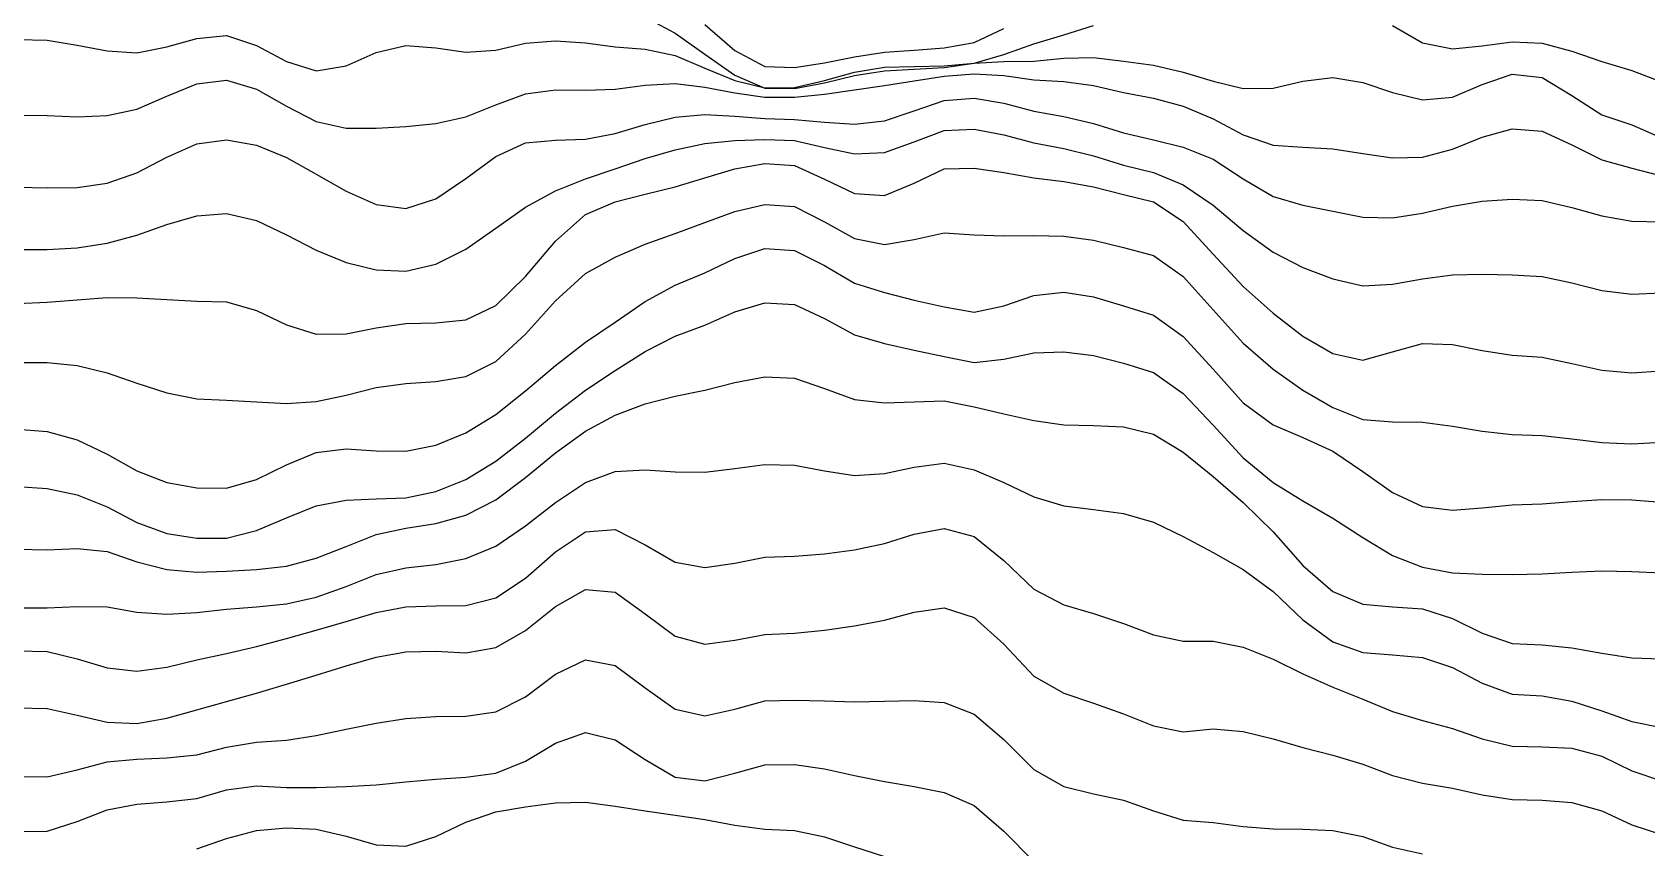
# Model space of a CAD drawing. Header units: metres. Extents: x 0 to 1200, y 54 to 769.
# Drawn here: x 600 to 816.7, y 351.3 to 460.8 of the extents above; entities that cross this region are included whole.
import ezdxf

# ---------------------------------------------------------------- set-up
doc = ezdxf.new("R2010")
doc.units = ezdxf.units.M

msp = doc.modelspace()

# ---------------------------------------------------------------- linework, layer by layer
for p, q in [((682.27325, 462.82535), (686.2866, 460.6418)), ((690.3, 461.8023), (694.31335, 458.33612)), ((738.4604, 460.4364), (742.47375, 461.7096)), ((782.6074, 461.66525), (786.6208, 459.3777)), ((597.99255, 459.79974), (602.0059, 459.71375)), ((602.0059, 459.71375), (606.0193, 459.04712)), ((618.0594, 458.81592), (622.07275, 459.93814)), ((622.07275, 459.93814), (626.0861, 460.33032)), ((626.0861, 460.33032), (630.0995, 459.0126)), ((666.2198, 459.30972), (670.23315, 459.64175)), ((670.23315, 459.64175), (674.2465, 459.35388)), ((686.2866, 460.6418), (690.3, 457.82892)), ((726.4203, 459.40942), (730.43365, 461.295)), ((734.447, 459.2088), (738.4604, 460.4364)), ((794.6475, 458.93997), (798.6609, 459.48682)), ((798.6609, 459.48682), (802.67426, 459.30005)), ((606.0193, 459.04712), (610.03265, 458.26636)), ((610.03265, 458.26636), (614.046, 458.0161)), ((614.046, 458.0161), (618.0594, 458.81592)), ((630.0995, 459.0126), (634.11285, 456.8413)), ((642.1396, 456.28964), (646.15295, 458.06732)), ((646.15295, 458.06732), (650.1663, 458.99176)), ((650.1663, 458.99176), (654.1797, 458.66977)), ((654.1797, 458.66977), (658.19305, 458.09006)), ((658.19305, 458.09006), (662.2064, 458.39282)), ((662.2064, 458.39282), (666.2198, 459.30972)), ((674.2465, 459.35388), (678.2599, 458.83115)), ((678.2599, 458.83115), (682.27325, 458.515)), ((682.27325, 458.515), (686.2866, 457.64642)), ((686.2866, 457.64642), (690.3, 455.9701)), ((690.3, 457.82892), (694.31335, 454.99966)), ((694.31335, 458.33612), (698.3267, 456.18112)), ((706.35345, 456.66666), (710.3668, 457.4746)), ((710.3668, 457.4746), (714.3802, 458.09134)), ((714.3802, 458.09134), (718.39355, 458.388)), ((718.39355, 458.388), (722.4069, 458.7002)), ((722.4069, 458.7002), (726.4203, 459.40942)), ((726.4203, 456.63824), (730.43365, 457.8087)), ((730.43365, 457.8087), (734.447, 459.2088)), ((734.447, 456.91318), (738.4604, 457.3131)), ((738.4604, 457.3131), (742.47375, 457.3825)), ((742.47375, 457.3825), (746.4871, 456.9119)), ((786.6208, 459.3777), (790.63416, 458.5511)), ((790.63416, 458.5511), (794.6475, 458.93997)), ((802.67426, 459.30005), (806.6876, 458.24075)), ((806.6876, 458.24075), (810.701, 456.8669)), ((634.11285, 456.8413), (638.1262, 455.5888)), ((638.1262, 455.5888), (642.1396, 456.28964)), ((690.3, 455.9701), (694.31335, 454.30392)), ((698.3267, 456.18112), (702.3401, 456.04916)), ((702.3401, 456.04916), (706.35345, 456.66666)), ((706.35345, 454.3159), (710.3668, 455.43948)), ((710.3668, 455.43948), (714.3802, 456.0714)), ((710.3668, 454.9596), (714.3802, 455.59097)), ((714.3802, 456.0714), (718.39355, 456.18683)), ((714.3802, 455.59097), (718.39355, 455.81793)), ((718.39355, 456.18683), (722.4069, 456.25717)), ((718.39355, 455.81793), (722.4069, 456.04074)), ((722.4069, 456.25717), (726.4203, 456.6484)), ((722.4069, 456.04074), (726.4203, 456.63824)), ((722.4069, 454.87247), (726.4203, 455.2179)), ((726.4203, 456.6484), (730.43365, 456.84015)), ((726.4203, 455.2179), (730.43365, 454.9671)), ((730.43365, 456.84015), (734.447, 456.91318)), ((746.4871, 456.9119), (750.5005, 456.34363)), ((750.5005, 456.34363), (754.51385, 455.40652)), ((754.51385, 455.40652), (758.5272, 454.22235)), ((794.6475, 453.78326), (798.6609, 455.1748)), ((798.6609, 455.1748), (802.67426, 454.71487)), ((810.701, 456.8669), (814.71436, 455.65463)), ((814.71436, 455.65463), (818.7277, 454.12283)), ((618.0594, 452.20288), (622.07275, 453.85983)), ((622.07275, 453.85983), (626.0861, 454.3611)), ((626.0861, 454.3611), (630.0995, 453.14264)), ((630.0995, 453.14264), (634.11285, 450.86478)), ((666.2198, 452.5188), (670.23315, 453.0275)), ((670.23315, 453.0275), (674.2465, 453.01334)), ((674.2465, 453.01334), (678.2599, 453.12036)), ((678.2599, 453.12036), (682.27325, 453.67456)), ((682.27325, 453.67456), (686.2866, 453.90915)), ((686.2866, 453.90915), (690.3, 453.4098)), ((690.3, 453.4098), (694.31335, 452.62604)), ((694.31335, 454.99966), (698.3267, 453.2804)), ((694.31335, 454.30392), (698.3267, 453.30884)), ((698.3267, 453.30884), (702.3401, 453.37134)), ((698.3267, 453.2804), (702.3401, 453.22803)), ((702.3401, 453.37134), (706.35345, 454.3159)), ((702.3401, 453.22803), (706.35345, 454.00006)), ((706.35345, 454.00006), (710.3668, 454.9596)), ((706.35345, 452.4833), (710.3668, 453.05545)), ((710.3668, 453.05545), (714.3802, 453.62482)), ((714.3802, 453.62482), (718.39355, 454.25555)), ((718.39355, 454.25555), (722.4069, 454.87247)), ((730.43365, 454.9671), (734.447, 454.4038)), ((734.447, 454.4038), (738.4604, 454.15753)), ((738.4604, 454.15753), (742.47375, 453.6206)), ((742.47375, 453.6206), (746.4871, 452.6985)), ((758.5272, 454.22235), (762.5406, 453.22748)), ((762.5406, 453.22748), (766.55396, 453.27612)), ((766.55396, 453.27612), (770.5673, 454.19058)), ((770.5673, 454.19058), (774.5807, 454.68927)), ((774.5807, 454.68927), (778.59406, 454.03986)), ((778.59406, 454.03986), (782.6074, 452.68637)), ((790.63416, 452.0625), (794.6475, 453.78326)), ((802.67426, 454.71487), (806.6876, 452.28345)), ((614.046, 450.46298), (618.0594, 452.20288)), ((634.11285, 450.86478), (638.1262, 448.80573)), ((658.19305, 449.44125), (662.2064, 451.02936)), ((662.2064, 451.02936), (666.2198, 452.5188)), ((694.31335, 452.62604), (698.3267, 452.0722)), ((698.3267, 452.0722), (702.3401, 452.07794)), ((702.3401, 452.07794), (706.35345, 452.4833)), ((718.39355, 450.22906), (722.4069, 451.61313)), ((722.4069, 451.61313), (726.4203, 451.93298)), ((726.4203, 451.93298), (730.43365, 451.2752)), ((730.43365, 451.2752), (734.447, 450.19858)), ((746.4871, 452.6985), (750.5005, 451.9485)), ((750.5005, 451.9485), (754.51385, 450.85165)), ((754.51385, 450.85165), (758.5272, 449.15897)), ((782.6074, 452.68637), (786.6208, 451.71948)), ((786.6208, 451.71948), (790.63416, 452.0625)), ((806.6876, 452.28345), (810.701, 449.6973)), ((597.99255, 449.65854), (602.0059, 449.58377)), ((602.0059, 449.58377), (606.0193, 449.4317)), ((606.0193, 449.4317), (610.03265, 449.58447)), ((610.03265, 449.58447), (614.046, 450.46298)), ((638.1262, 448.80573), (642.1396, 447.88043)), ((654.1797, 448.53378), (658.19305, 449.44125)), ((682.27325, 448.39224), (686.2866, 449.38794)), ((686.2866, 449.38794), (690.3, 449.7158)), ((690.3, 449.7158), (694.31335, 449.49557)), ((694.31335, 449.49557), (698.3267, 449.20026)), ((698.3267, 449.20026), (702.3401, 449.0827)), ((702.3401, 449.0827), (706.35345, 448.70264)), ((706.35345, 448.70264), (710.3668, 448.45767)), ((710.3668, 448.45767), (714.3802, 448.8985)), ((714.3802, 448.8985), (718.39355, 450.22906)), ((734.447, 450.19858), (738.4604, 449.48767)), ((738.4604, 449.48767), (742.47375, 448.5238)), ((758.5272, 449.15897), (762.5406, 447.02646)), ((810.701, 449.6973), (814.71436, 448.3276)), ((642.1396, 447.88043), (646.15295, 447.91357)), ((646.15295, 447.91357), (650.1663, 448.13998)), ((650.1663, 448.13998), (654.1797, 448.53378)), ((674.2465, 446.43527), (678.2599, 447.18686)), ((678.2599, 447.18686), (682.27325, 448.39224)), ((718.39355, 446.06372), (722.4069, 447.60352)), ((722.4069, 447.60352), (726.4203, 447.76672)), ((726.4203, 447.76672), (730.43365, 447.02335)), ((730.43365, 447.02335), (734.447, 445.94452)), ((742.47375, 448.5238), (746.4871, 447.26355)), ((746.4871, 447.26355), (750.5005, 446.3525)), ((762.5406, 447.02646), (766.55396, 445.63367)), ((790.63416, 445.06787), (794.6475, 446.70084)), ((794.6475, 446.70084), (798.6609, 447.82358)), ((798.6609, 447.82358), (802.67426, 447.48636)), ((802.67426, 447.48636), (806.6876, 445.6619)), ((814.71436, 448.3276), (818.7277, 446.60455)), ((618.0594, 444.00342), (622.07275, 445.80087)), ((622.07275, 445.80087), (626.0861, 446.33163)), ((626.0861, 446.33163), (630.0995, 445.63162)), ((630.0995, 445.63162), (634.11285, 443.97385)), ((662.2064, 444.1098), (666.2198, 445.9469)), ((666.2198, 445.9469), (670.23315, 446.31088)), ((670.23315, 446.31088), (674.2465, 446.43527)), ((682.27325, 443.81363), (686.2866, 445.01257)), ((686.2866, 445.01257), (690.3, 445.8459)), ((690.3, 445.8459), (694.31335, 446.26364)), ((694.31335, 446.26364), (698.3267, 446.39978)), ((698.3267, 446.39978), (702.3401, 446.2317)), ((702.3401, 446.2317), (706.35345, 445.31363)), ((706.35345, 445.31363), (710.3668, 444.4501)), ((710.3668, 444.4501), (714.3802, 444.62277)), ((714.3802, 444.62277), (718.39355, 446.06372)), ((734.447, 445.94452), (738.4604, 445.17252)), ((738.4604, 445.17252), (742.47375, 444.18057)), ((750.5005, 446.3525), (754.51385, 445.35825)), ((754.51385, 445.35825), (758.5272, 443.74435)), ((766.55396, 445.63367), (770.5673, 445.345)), ((770.5673, 445.345), (774.5807, 445.13336)), ((774.5807, 445.13336), (778.59406, 444.48596)), ((778.59406, 444.48596), (782.6074, 443.91885)), ((786.6208, 444.02618), (790.63416, 445.06787)), ((806.6876, 445.6619), (810.701, 443.65356)), ((614.046, 441.90213), (618.0594, 444.00342)), ((634.11285, 443.97385), (638.1262, 441.7423)), ((658.19305, 441.12766), (662.2064, 444.1098)), ((674.2465, 441.11325), (678.2599, 442.43326)), ((678.2599, 442.43326), (682.27325, 443.81363)), ((690.3, 441.2432), (694.31335, 442.43152)), ((694.31335, 442.43152), (698.3267, 443.15466)), ((698.3267, 443.15466), (702.3401, 442.88324)), ((702.3401, 442.88324), (706.35345, 441.0461)), ((718.39355, 440.53638), (722.4069, 442.44565)), ((722.4069, 442.44565), (726.4203, 442.5363)), ((726.4203, 442.5363), (730.43365, 441.94263)), ((742.47375, 444.18057), (746.4871, 442.9163)), ((746.4871, 442.9163), (750.5005, 441.9334)), ((758.5272, 443.74435), (762.5406, 441.07724)), ((782.6074, 443.91885), (786.6208, 444.02618)), ((810.701, 443.65356), (814.71436, 442.5414)), ((814.71436, 442.5414), (818.7277, 441.50397)), ((597.99255, 439.99646), (602.0059, 439.87454)), ((606.0193, 439.93268), (610.03265, 440.4962)), ((610.03265, 440.4962), (614.046, 441.90213)), ((638.1262, 441.7423), (642.1396, 439.42468)), ((654.1797, 438.40503), (658.19305, 441.12766)), ((670.23315, 439.49313), (674.2465, 441.11325)), ((682.27325, 439.0531), (686.2866, 440.01932)), ((686.2866, 440.01932), (690.3, 441.2432)), ((706.35345, 441.0461), (710.3668, 439.13013)), ((714.3802, 438.8598), (718.39355, 440.53638)), ((730.43365, 441.94263), (734.447, 441.2301)), ((734.447, 441.2301), (738.4604, 440.72278)), ((738.4604, 440.72278), (742.47375, 440.0223)), ((742.47375, 440.0223), (746.4871, 439.0071)), ((750.5005, 441.9334), (754.51385, 440.2802)), ((754.51385, 440.2802), (758.5272, 437.5755)), ((762.5406, 441.07724), (766.55396, 438.7325)), ((602.0059, 439.87454), (606.0193, 439.93268)), ((642.1396, 439.42468), (646.15295, 437.64426)), ((650.1663, 437.10858), (654.1797, 438.40503)), ((666.2198, 437.29385), (670.23315, 439.49313)), ((674.2465, 436.32272), (678.2599, 438.00085)), ((678.2599, 438.00085), (682.27325, 439.0531)), ((710.3668, 439.13013), (714.3802, 438.8598)), ((746.4871, 439.0071), (750.5005, 438.0239)), ((750.5005, 438.0239), (754.51385, 435.3483)), ((766.55396, 438.7325), (770.5673, 437.57697)), ((790.63416, 437.43936), (794.6475, 438.09595)), ((794.6475, 438.09595), (798.6609, 438.38794)), ((798.6609, 438.38794), (802.67426, 438.1978)), ((802.67426, 438.1978), (806.6876, 437.2623)), ((618.0594, 434.96356), (622.07275, 436.12784)), ((622.07275, 436.12784), (626.0861, 436.44647)), ((626.0861, 436.44647), (630.0995, 435.49838)), ((646.15295, 437.64426), (650.1663, 437.10858)), ((662.2064, 434.47293), (666.2198, 437.29385)), ((670.23315, 432.73282), (674.2465, 436.32272)), ((690.3, 435.21234), (694.31335, 436.6984)), ((694.31335, 436.6984), (698.3267, 437.63904)), ((698.3267, 437.63904), (702.3401, 437.36316)), ((702.3401, 437.36316), (706.35345, 435.3322)), ((758.5272, 437.5755), (762.5406, 434.17392)), ((770.5673, 437.57697), (774.5807, 436.74646)), ((774.5807, 436.74646), (778.59406, 435.95642)), ((778.59406, 435.95642), (782.6074, 435.84015)), ((782.6074, 435.84015), (786.6208, 436.47345)), ((786.6208, 436.47345), (790.63416, 437.43936)), ((806.6876, 437.2623), (810.701, 436.1104)), ((810.701, 436.1104), (814.71436, 435.39212)), ((610.03265, 432.46854), (614.046, 433.54303)), ((614.046, 433.54303), (618.0594, 434.96356)), ((630.0995, 435.49838), (634.11285, 433.59613)), ((634.11285, 433.59613), (638.1262, 431.52765)), ((658.19305, 431.65875), (662.2064, 434.47293)), ((682.27325, 432.31097), (686.2866, 433.76776)), ((686.2866, 433.76776), (690.3, 435.21234)), ((706.35345, 435.3322), (710.3668, 433.07272)), ((718.39355, 432.95657), (722.4069, 433.85208)), ((722.4069, 433.85208), (726.4203, 433.59546)), ((726.4203, 433.59546), (730.43365, 433.4501)), ((730.43365, 433.4501), (734.447, 433.4861)), ((734.447, 433.4861), (738.4604, 433.40744)), ((754.51385, 435.3483), (758.5272, 430.96518)), ((762.5406, 434.17392), (766.55396, 431.2332)), ((814.71436, 435.39212), (818.7277, 435.33994)), ((597.99255, 431.61084), (602.0059, 431.59796)), ((602.0059, 431.59796), (606.0193, 431.839)), ((606.0193, 431.839), (610.03265, 432.46854)), ((638.1262, 431.52765), (642.1396, 429.86523)), ((654.1797, 429.61847), (658.19305, 431.65875)), ((666.2198, 427.98065), (670.23315, 432.73282)), ((678.2599, 430.5807), (682.27325, 432.31097)), ((694.31335, 430.42017), (698.3267, 431.72324)), ((698.3267, 431.72324), (702.3401, 431.4914)), ((702.3401, 431.4914), (706.35345, 429.4437)), ((710.3668, 433.07272), (714.3802, 432.29645)), ((714.3802, 432.29645), (718.39355, 432.95657)), ((738.4604, 433.40744), (742.47375, 432.87952)), ((742.47375, 432.87952), (746.4871, 431.88086)), ((746.4871, 431.88086), (750.5005, 430.80328)), ((642.1396, 429.86523), (646.15295, 428.87454)), ((650.1663, 428.68604), (654.1797, 429.61847)), ((674.2465, 428.3701), (678.2599, 430.5807)), ((690.3, 428.49197), (694.31335, 430.42017)), ((706.35345, 429.4437), (710.3668, 427.07162)), ((750.5005, 430.80328), (754.51385, 427.9926)), ((758.5272, 430.96518), (762.5406, 426.63272)), ((766.55396, 431.2332), (770.5673, 429.20422)), ((770.5673, 429.20422), (774.5807, 427.6678)), ((646.15295, 428.87454), (650.1663, 428.68604)), ((662.2064, 424.09027), (666.2198, 427.98065)), ((670.23315, 424.707), (674.2465, 428.3701)), ((686.2866, 426.8373), (690.3, 428.49197)), ((710.3668, 427.07162), (714.3802, 425.85272)), ((754.51385, 427.9926), (758.5272, 423.49078)), ((774.5807, 427.6678), (778.59406, 426.71146)), ((782.6074, 426.9357), (786.6208, 427.6753)), ((786.6208, 427.6753), (790.63416, 428.18695)), ((790.63416, 428.18695), (794.6475, 428.27594)), ((794.6475, 428.27594), (798.6609, 428.2013)), ((798.6609, 428.2013), (802.67426, 427.9953)), ((802.67426, 427.9953), (806.6876, 427.13275)), ((806.6876, 427.13275), (810.701, 426.12534)), ((602.0059, 424.52438), (606.0193, 424.84067)), ((606.0193, 424.84067), (610.03265, 425.1499)), ((610.03265, 425.1499), (614.046, 425.12695)), ((614.046, 425.12695), (618.0594, 424.89694)), ((618.0594, 424.89694), (622.07275, 424.67636)), ((682.27325, 424.61804), (686.2866, 426.8373)), ((714.3802, 425.85272), (718.39355, 424.82584)), ((718.39355, 424.82584), (722.4069, 423.90823)), ((730.43365, 424.0487), (734.447, 425.4477)), ((734.447, 425.4477), (738.4604, 425.8701)), ((738.4604, 425.8701), (742.47375, 425.26923)), ((742.47375, 425.26923), (746.4871, 424.0357)), ((762.5406, 426.63272), (766.55396, 423.07877)), ((778.59406, 426.71146), (782.6074, 426.9357)), ((810.701, 426.12534), (814.71436, 425.61)), ((814.71436, 425.61), (818.7277, 425.7703)), ((597.99255, 424.35535), (602.0059, 424.52438)), ((622.07275, 424.67636), (626.0861, 424.59247)), ((626.0861, 424.59247), (630.0995, 423.40845)), ((630.0995, 423.40845), (634.11285, 421.47452)), ((658.19305, 422.1694), (662.2064, 424.09027)), ((666.2198, 420.22144), (670.23315, 424.707)), ((678.2599, 421.8476), (682.27325, 424.61804)), ((690.3, 421.47052), (694.31335, 423.25146)), ((694.31335, 423.25146), (698.3267, 424.45984)), ((698.3267, 424.45984), (702.3401, 424.24417)), ((702.3401, 424.24417), (706.35345, 422.33987)), ((722.4069, 423.90823), (726.4203, 423.20343)), ((726.4203, 423.20343), (730.43365, 424.0487)), ((746.4871, 424.0357), (750.5005, 422.77527)), ((750.5005, 422.77527), (754.51385, 419.94238)), ((758.5272, 423.49078), (762.5406, 419.0185)), ((766.55396, 423.07877), (770.5673, 419.97552)), ((634.11285, 421.47452), (638.1262, 420.22568)), ((642.1396, 420.26846), (646.15295, 421.09534)), ((646.15295, 421.09534), (650.1663, 421.65988)), ((650.1663, 421.65988), (654.1797, 421.76456)), ((654.1797, 421.76456), (658.19305, 422.1694)), ((674.2465, 419.15167), (678.2599, 421.8476)), ((686.2866, 419.95078), (690.3, 421.47052)), ((706.35345, 422.33987), (710.3668, 420.1293)), ((638.1262, 420.22568), (642.1396, 420.26846)), ((662.2064, 416.55542), (666.2198, 420.22144)), ((670.23315, 416.04346), (674.2465, 419.15167)), ((682.27325, 417.926), (686.2866, 419.95078)), ((710.3668, 420.1293), (714.3802, 419.00067)), ((714.3802, 419.00067), (718.39355, 418.0927)), ((754.51385, 419.94238), (758.5272, 415.5206)), ((762.5406, 419.0185), (766.55396, 415.55008)), ((770.5673, 419.97552), (774.5807, 417.62778)), ((782.6074, 417.8624), (786.6208, 418.98233)), ((786.6208, 418.98233), (790.63416, 418.84357)), ((790.63416, 418.84357), (794.6475, 418.06274)), ((597.99255, 416.45294), (602.0059, 416.44464)), ((602.0059, 416.44464), (606.0193, 416.0141)), ((658.19305, 414.5709), (662.2064, 416.55542)), ((678.2599, 415.34393), (682.27325, 417.926)), ((718.39355, 418.0927), (722.4069, 417.25607)), ((722.4069, 417.25607), (726.4203, 416.4484)), ((726.4203, 416.4484), (730.43365, 416.864)), ((730.43365, 416.864), (734.447, 417.72534)), ((734.447, 417.72534), (738.4604, 417.88092)), ((738.4604, 417.88092), (742.47375, 417.37024)), ((742.47375, 417.37024), (746.4871, 416.33752)), ((746.4871, 416.33752), (750.5005, 415.077)), ((774.5807, 417.62778), (778.59406, 416.75897)), ((778.59406, 416.75897), (782.6074, 417.8624)), ((794.6475, 418.06274), (798.6609, 417.41614)), ((798.6609, 417.41614), (802.67426, 417.16528)), ((802.67426, 417.16528), (806.6876, 416.32108)), ((806.6876, 416.32108), (810.701, 415.40485)), ((606.0193, 416.0141), (610.03265, 415.0699)), ((610.03265, 415.0699), (614.046, 413.67465)), ((654.1797, 413.90604), (658.19305, 414.5709)), ((666.2198, 412.6094), (670.23315, 416.04346)), ((674.2465, 412.7149), (678.2599, 415.34393)), ((694.31335, 413.75974), (698.3267, 414.49722)), ((698.3267, 414.49722), (702.3401, 414.32547)), ((702.3401, 414.32547), (706.35345, 412.96655)), ((750.5005, 415.077), (754.51385, 412.26382)), ((758.5272, 415.5206), (762.5406, 411.02057)), ((766.55396, 415.55008), (770.5673, 412.73178)), ((810.701, 415.40485), (814.71436, 415.06036)), ((814.71436, 415.06036), (818.7277, 415.3321)), ((614.046, 413.67465), (618.0594, 412.37854)), ((618.0594, 412.37854), (622.07275, 411.5736)), ((638.1262, 411.2192), (642.1396, 412.06335)), ((642.1396, 412.06335), (646.15295, 413.06046)), ((646.15295, 413.06046), (650.1663, 413.62817)), ((650.1663, 413.62817), (654.1797, 413.90604)), ((662.2064, 409.4658), (666.2198, 412.6094)), ((670.23315, 409.65012), (674.2465, 412.7149)), ((682.27325, 410.89484), (686.2866, 411.89633)), ((686.2866, 411.89633), (690.3, 412.71658)), ((690.3, 412.71658), (694.31335, 413.75974)), ((706.35345, 412.96655), (710.3668, 411.48026)), ((754.51385, 412.26382), (758.5272, 408.0335)), ((770.5673, 412.73178), (774.5807, 410.38687)), ((622.07275, 411.5736), (626.0861, 411.3978)), ((626.0861, 411.3978), (630.0995, 411.16403)), ((630.0995, 411.16403), (634.11285, 410.91205)), ((634.11285, 410.91205), (638.1262, 411.2192)), ((666.2198, 406.28183), (670.23315, 409.65012)), ((678.2599, 409.3595), (682.27325, 410.89484)), ((710.3668, 411.48026), (714.3802, 411.00815)), ((714.3802, 411.00815), (718.39355, 411.17337)), ((718.39355, 411.17337), (722.4069, 411.28354)), ((722.4069, 411.28354), (726.4203, 410.4767)), ((726.4203, 410.4767), (730.43365, 409.545)), ((762.5406, 411.02057), (766.55396, 408.04718)), ((774.5807, 410.38687), (778.59406, 408.76385)), ((597.99255, 407.4952), (602.0059, 407.17905)), ((658.19305, 406.9931), (662.2064, 409.4658)), ((674.2465, 407.21524), (678.2599, 409.3595)), ((730.43365, 409.545), (734.447, 408.66315)), ((734.447, 408.66315), (738.4604, 408.06906)), ((738.4604, 408.06906), (742.47375, 407.99356)), ((742.47375, 407.99356), (746.4871, 407.79932)), ((746.4871, 407.79932), (750.5005, 406.81003)), ((758.5272, 408.0335), (762.5406, 403.65515)), ((766.55396, 408.04718), (770.5673, 406.34317)), ((778.59406, 408.76385), (782.6074, 408.45105)), ((782.6074, 408.45105), (786.6208, 408.41104)), ((786.6208, 408.41104), (790.63416, 407.88794)), ((790.63416, 407.88794), (794.6475, 407.2304)), ((602.0059, 407.17905), (606.0193, 406.06412)), ((606.0193, 406.06412), (610.03265, 404.11838)), ((650.1663, 404.5116), (654.1797, 405.33765)), ((654.1797, 405.33765), (658.19305, 406.9931)), ((662.2064, 403.17517), (666.2198, 406.28183)), ((670.23315, 404.2836), (674.2465, 407.21524)), ((750.5005, 406.81003), (754.51385, 404.39648)), ((770.5673, 406.34317), (774.5807, 404.54056)), ((794.6475, 407.2304), (798.6609, 406.7885)), ((798.6609, 406.7885), (802.67426, 406.64786)), ((802.67426, 406.64786), (806.6876, 406.203)), ((806.6876, 406.203), (810.701, 405.7104)), ((810.701, 405.7104), (814.71436, 405.53357)), ((814.71436, 405.53357), (818.7277, 405.74176)), ((610.03265, 404.11838), (614.046, 401.88425)), ((634.11285, 402.6727), (638.1262, 404.3391)), ((638.1262, 404.3391), (642.1396, 404.83087)), ((642.1396, 404.83087), (646.15295, 404.5529)), ((646.15295, 404.5529), (650.1663, 404.5116)), ((658.19305, 400.73572), (662.2064, 403.17517)), ((666.2198, 400.9876), (670.23315, 404.2836)), ((754.51385, 404.39648), (758.5272, 401.13098)), ((762.5406, 403.65515), (766.55396, 400.33585)), ((774.5807, 404.54056), (778.59406, 401.80698)), ((614.046, 401.88425), (618.0594, 400.31247)), ((630.0995, 400.72897), (634.11285, 402.6727)), ((662.2064, 398.01385), (666.2198, 400.9876)), ((674.2465, 400.31738), (678.2599, 401.77753)), ((678.2599, 401.77753), (682.27325, 402.04364)), ((682.27325, 402.04364), (686.2866, 401.76694)), ((686.2866, 401.76694), (690.3, 401.72437)), ((690.3, 401.72437), (694.31335, 402.2226)), ((694.31335, 402.2226), (698.3267, 402.72253)), ((698.3267, 402.72253), (702.3401, 402.6348)), ((702.3401, 402.6348), (706.35345, 401.8987)), ((706.35345, 401.8987), (710.3668, 401.27243)), ((710.3668, 401.27243), (714.3802, 401.5464)), ((714.3802, 401.5464), (718.39355, 402.38397)), ((718.39355, 402.38397), (722.4069, 402.91528)), ((722.4069, 402.91528), (726.4203, 402.01212)), ((726.4203, 402.01212), (730.43365, 400.30286)), ((758.5272, 401.13098), (762.5406, 397.63464)), ((778.59406, 401.80698), (782.6074, 398.97183)), ((597.99255, 399.794), (602.0059, 399.52045)), ((602.0059, 399.52045), (606.0193, 398.6744)), ((618.0594, 400.31247), (622.07275, 399.59717)), ((622.07275, 399.59717), (626.0861, 399.54852)), ((626.0861, 399.54852), (630.0995, 400.72897)), ((650.1663, 398.27942), (654.1797, 399.11383)), ((654.1797, 399.11383), (658.19305, 400.73572)), ((670.23315, 397.6509), (674.2465, 400.31738)), ((730.43365, 400.30286), (734.447, 398.3915)), ((766.55396, 400.33585), (770.5673, 397.84213)), ((782.6074, 398.97183), (786.6208, 397.11816)), ((606.0193, 398.6744), (610.03265, 397.03955)), ((610.03265, 397.03955), (614.046, 394.93555)), ((634.11285, 395.58606), (638.1262, 397.2079)), ((638.1262, 397.2079), (642.1396, 397.97235)), ((642.1396, 397.97235), (646.15295, 398.11316)), ((646.15295, 398.11316), (650.1663, 398.27942)), ((658.19305, 395.94574), (662.2064, 398.01385)), ((666.2198, 394.51505), (670.23315, 397.6509)), ((734.447, 398.3915), (738.4604, 397.17224)), ((738.4604, 397.17224), (742.47375, 396.68976)), ((742.47375, 396.68976), (746.4871, 396.17566)), ((762.5406, 397.63464), (766.55396, 393.71844)), ((770.5673, 397.84213), (774.5807, 395.5547)), ((786.6208, 397.11816), (790.63416, 396.60587)), ((790.63416, 396.60587), (794.6475, 396.92786)), ((794.6475, 396.92786), (798.6609, 397.32025)), ((798.6609, 397.32025), (802.67426, 397.4368)), ((802.67426, 397.4368), (806.6876, 397.7859)), ((806.6876, 397.7859), (810.701, 398.05246)), ((810.701, 398.05246), (814.71436, 397.98026)), ((814.71436, 397.98026), (818.7277, 397.70233)), ((614.046, 394.93555), (618.0594, 393.45636)), ((630.0995, 393.86517), (634.11285, 395.58606)), ((650.1663, 394.17752), (654.1797, 394.80087)), ((654.1797, 394.80087), (658.19305, 395.94574)), ((662.2064, 391.79376), (666.2198, 394.51505)), ((746.4871, 396.17566), (750.5005, 395.01056)), ((750.5005, 395.01056), (754.51385, 393.06415)), ((774.5807, 395.5547), (778.59406, 392.9528)), ((618.0594, 393.45636), (622.07275, 392.82635)), ((622.07275, 392.82635), (626.0861, 392.82574)), ((626.0861, 392.82574), (630.0995, 393.86517)), ((642.1396, 391.7347), (646.15295, 393.32687)), ((646.15295, 393.32687), (650.1663, 394.17752)), ((670.23315, 390.9906), (674.2465, 393.6892)), ((674.2465, 393.6892), (678.2599, 394.0294)), ((678.2599, 394.0294), (682.27325, 391.9358)), ((714.3802, 392.14243), (718.39355, 393.39484)), ((718.39355, 393.39484), (722.4069, 394.16614)), ((722.4069, 394.16614), (726.4203, 393.06378)), ((726.4203, 393.06378), (730.43365, 389.83667)), ((754.51385, 393.06415), (758.5272, 390.94418)), ((766.55396, 393.71844), (770.5673, 389.15598)), ((778.59406, 392.9528), (782.6074, 390.53714)), ((597.99255, 391.35022), (602.0059, 391.28867)), ((602.0059, 391.28867), (606.0193, 391.44647)), ((606.0193, 391.44647), (610.03265, 391.06155)), ((610.03265, 391.06155), (614.046, 389.66946)), ((634.11285, 389.10867), (638.1262, 390.17416)), ((638.1262, 390.17416), (642.1396, 391.7347)), ((654.1797, 389.33328), (658.19305, 390.11548)), ((658.19305, 390.11548), (662.2064, 391.79376)), ((666.2198, 387.4889), (670.23315, 390.9906)), ((682.27325, 391.9358), (686.2866, 389.6372)), ((694.31335, 389.50812), (698.3267, 390.2759)), ((698.3267, 390.2759), (702.3401, 390.41843)), ((702.3401, 390.41843), (706.35345, 390.73126)), ((706.35345, 390.73126), (710.3668, 391.29263)), ((710.3668, 391.29263), (714.3802, 392.14243)), ((758.5272, 390.94418), (762.5406, 388.61954)), ((782.6074, 390.53714), (786.6208, 388.93457)), ((614.046, 389.66946), (618.0594, 388.63345)), ((618.0594, 388.63345), (622.07275, 388.2912)), ((622.07275, 388.2912), (626.0861, 388.41104)), ((626.0861, 388.41104), (630.0995, 388.65045)), ((630.0995, 388.65045), (634.11285, 389.10867)), ((642.1396, 386.3768), (646.15295, 387.96674)), ((646.15295, 387.96674), (650.1663, 388.8506)), ((650.1663, 388.8506), (654.1797, 389.33328)), ((686.2866, 389.6372), (690.3, 388.9261)), ((690.3, 388.9261), (694.31335, 389.50812)), ((730.43365, 389.83667), (734.447, 385.98724)), ((762.5406, 388.61954), (766.55396, 385.6722)), ((770.5673, 389.15598), (774.5807, 385.69302)), ((786.6208, 388.93457), (790.63416, 388.2016)), ((790.63416, 388.2016), (794.6475, 387.9912)), ((794.6475, 387.9912), (798.6609, 387.9806)), ((798.6609, 387.9806), (802.67426, 388.0443)), ((802.67426, 388.0443), (806.6876, 388.30334)), ((806.6876, 388.30334), (810.701, 388.4633)), ((810.701, 388.4633), (814.71436, 388.35706)), ((814.71436, 388.35706), (818.7277, 388.2063)), ((638.1262, 384.92026), (642.1396, 386.3768)), ((662.2064, 384.83356), (666.2198, 387.4889)), ((670.23315, 383.66925), (674.2465, 385.94482)), ((674.2465, 385.94482), (678.2599, 385.6111)), ((734.447, 385.98724), (738.4604, 383.91763)), ((602.0059, 383.47638), (606.0193, 383.68674)), ((606.0193, 383.68674), (610.03265, 383.60477)), ((610.03265, 383.60477), (614.046, 382.89127)), ((626.0861, 383.31213), (630.0995, 383.63608)), ((630.0995, 383.63608), (634.11285, 384.02036)), ((634.11285, 384.02036), (638.1262, 384.92026)), ((646.15295, 382.87604), (650.1663, 383.60806)), ((650.1663, 383.60806), (654.1797, 383.75488)), ((654.1797, 383.75488), (658.19305, 383.7936)), ((658.19305, 383.7936), (662.2064, 384.83356)), ((666.2198, 380.46536), (670.23315, 383.66925)), ((678.2599, 385.6111), (682.27325, 382.68478)), ((738.4604, 383.91763), (742.47375, 382.72974)), ((766.55396, 385.6722), (770.5673, 381.883)), ((774.5807, 385.69302), (778.59406, 384.00745)), ((778.59406, 384.00745), (782.6074, 383.6399)), ((782.6074, 383.6399), (786.6208, 383.34338)), ((597.99255, 383.50638), (602.0059, 383.47638)), ((614.046, 382.89127), (618.0594, 382.6234)), ((618.0594, 382.6234), (622.07275, 382.88086)), ((622.07275, 382.88086), (626.0861, 383.31213)), ((638.1262, 380.4791), (642.1396, 381.67288)), ((642.1396, 381.67288), (646.15295, 382.87604)), ((682.27325, 382.68478), (686.2866, 379.6928)), ((710.3668, 381.09497), (714.3802, 381.85556)), ((714.3802, 381.85556), (718.39355, 382.91983)), ((718.39355, 382.91983), (722.4069, 383.48135)), ((722.4069, 383.48135), (726.4203, 382.18826)), ((726.4203, 382.18826), (730.43365, 378.6053)), ((742.47375, 382.72974), (746.4871, 381.40503)), ((770.5673, 381.883), (774.5807, 378.93884)), ((786.6208, 383.34338), (790.63416, 382.04474)), ((790.63416, 382.04474), (794.6475, 380.08643)), ((630.0995, 378.31464), (634.11285, 379.37817)), ((634.11285, 379.37817), (638.1262, 380.4791)), ((662.2064, 378.1601), (666.2198, 380.46536)), ((686.2866, 379.6928), (690.3, 378.63275)), ((694.31335, 379.13297), (698.3267, 379.9285)), ((698.3267, 379.9285), (702.3401, 380.0926)), ((702.3401, 380.0926), (706.35345, 380.4881)), ((706.35345, 380.4881), (710.3668, 381.09497)), ((746.4871, 381.40503), (750.5005, 379.88284)), ((750.5005, 379.88284), (754.51385, 379.0017)), ((794.6475, 380.08643), (798.6609, 378.71747)), ((597.99255, 377.73407), (602.0059, 377.6286)), ((602.0059, 377.6286), (606.0193, 376.6242)), ((622.07275, 376.52914), (626.0861, 377.37775)), ((626.0861, 377.37775), (630.0995, 378.31464)), ((646.15295, 376.84903), (650.1663, 377.57388)), ((650.1663, 377.57388), (654.1797, 377.6534)), ((654.1797, 377.6534), (658.19305, 377.4719)), ((658.19305, 377.4719), (662.2064, 378.1601)), ((690.3, 378.63275), (694.31335, 379.13297)), ((730.43365, 378.6053), (734.447, 374.33527)), ((754.51385, 379.0017), (758.5272, 379.00705)), ((758.5272, 379.00705), (762.5406, 378.2178)), ((762.5406, 378.2178), (766.55396, 376.6168)), ((774.5807, 378.93884), (778.59406, 377.51727)), ((778.59406, 377.51727), (782.6074, 377.16992)), ((782.6074, 377.16992), (786.6208, 376.82666)), ((798.6609, 378.71747), (802.67426, 378.52448)), ((802.67426, 378.52448), (806.6876, 378.1095)), ((806.6876, 378.1095), (810.701, 377.42206)), ((810.701, 377.42206), (814.71436, 376.77222)), ((606.0193, 376.6242), (610.03265, 375.44223)), ((610.03265, 375.44223), (614.046, 374.9862)), ((614.046, 374.9862), (618.0594, 375.5276)), ((618.0594, 375.5276), (622.07275, 376.52914)), ((638.1262, 374.46588), (642.1396, 375.68265)), ((642.1396, 375.68265), (646.15295, 376.84903)), ((670.23315, 374.56888), (674.2465, 376.50986)), ((674.2465, 376.50986), (678.2599, 375.76337)), ((678.2599, 375.76337), (682.27325, 372.76587)), ((766.55396, 376.6168), (770.5673, 374.61243)), ((786.6208, 376.82666), (790.63416, 375.4723)), ((790.63416, 375.4723), (794.6475, 373.38586)), ((814.71436, 376.77222), (818.7277, 376.65457)), ((630.0995, 372.05615), (634.11285, 373.26047)), ((634.11285, 373.26047), (638.1262, 374.46588)), ((666.2198, 371.5531), (670.23315, 374.56888)), ((682.27325, 372.76587), (686.2866, 369.8749)), ((734.447, 374.33527), (738.4604, 372.01953)), ((770.5673, 374.61243), (774.5807, 372.84964)), ((774.5807, 372.84964), (778.59406, 371.24353)), ((794.6475, 373.38586), (798.6609, 371.91748)), ((622.07275, 369.81738), (626.0861, 370.90555)), ((626.0861, 370.90555), (630.0995, 372.05615)), ((662.2064, 369.54037), (666.2198, 371.5531)), ((694.31335, 369.90198), (698.3267, 371.0037)), ((698.3267, 371.0037), (702.3401, 371.11465)), ((702.3401, 371.11465), (706.35345, 371.0051)), ((706.35345, 371.0051), (710.3668, 370.8907)), ((710.3668, 370.8907), (714.3802, 370.94232)), ((714.3802, 370.94232), (718.39355, 371.04782)), ((718.39355, 371.04782), (722.4069, 370.76242)), ((722.4069, 370.76242), (726.4203, 369.19797)), ((738.4604, 372.01953), (742.47375, 370.68915)), ((742.47375, 370.68915), (746.4871, 369.24988)), ((778.59406, 371.24353), (782.6074, 369.58167)), ((798.6609, 371.91748), (802.67426, 371.66605)), ((802.67426, 371.66605), (806.6876, 370.95627)), ((806.6876, 370.95627), (810.701, 369.66937)), ((597.99255, 370.06525), (602.0059, 369.95828)), ((602.0059, 369.95828), (606.0193, 369.1007)), ((606.0193, 369.1007), (610.03265, 368.15973)), ((614.046, 367.9619), (618.0594, 368.67444)), ((618.0594, 368.67444), (622.07275, 369.81738)), ((646.15295, 368.0252), (650.1663, 368.64053)), ((650.1663, 368.64053), (654.1797, 368.88528)), ((654.1797, 368.88528), (658.19305, 368.9393)), ((658.19305, 368.9393), (662.2064, 369.54037)), ((686.2866, 369.8749), (690.3, 369.00418)), ((690.3, 369.00418), (694.31335, 369.90198)), ((726.4203, 369.19797), (730.43365, 365.7954)), ((746.4871, 369.24988), (750.5005, 367.6339)), ((782.6074, 369.58167), (786.6208, 368.368)), ((810.701, 369.66937), (814.71436, 368.21936)), ((610.03265, 368.15973), (614.046, 367.9619)), ((634.11285, 365.73535), (638.1262, 366.3492)), ((638.1262, 366.3492), (642.1396, 367.18604)), ((642.1396, 367.18604), (646.15295, 368.0252)), ((670.23315, 365.33658), (674.2465, 366.73502)), ((674.2465, 366.73502), (678.2599, 365.76843)), ((750.5005, 367.6339), (754.51385, 366.85977)), ((754.51385, 366.85977), (758.5272, 367.22784)), ((758.5272, 367.22784), (762.5406, 366.8654)), ((762.5406, 366.8654), (766.55396, 365.89465)), ((786.6208, 368.368), (790.63416, 367.3023)), ((790.63416, 367.3023), (794.6475, 365.88287)), ((814.71436, 368.21936), (818.7277, 367.44336)), ((622.07275, 363.7734), (626.0861, 364.7966)), ((626.0861, 364.7966), (630.0995, 365.4659)), ((630.0995, 365.4659), (634.11285, 365.73535)), ((666.2198, 362.89313), (670.23315, 365.33658)), ((678.2599, 365.76843), (682.27325, 363.11432)), ((730.43365, 365.7954), (734.447, 361.78842)), ((766.55396, 365.89465), (770.5673, 364.75314)), ((770.5673, 364.75314), (774.5807, 363.72186)), ((794.6475, 365.88287), (798.6609, 364.90384)), ((798.6609, 364.90384), (802.67426, 364.8307)), ((802.67426, 364.8307), (806.6876, 364.63153)), ((806.6876, 364.63153), (810.701, 363.56732)), ((606.0193, 361.74463), (610.03265, 362.79224)), ((610.03265, 362.79224), (614.046, 363.18835)), ((614.046, 363.18835), (618.0594, 363.36432)), ((618.0594, 363.36432), (622.07275, 363.7734)), ((662.2064, 361.30048), (666.2198, 362.89313)), ((682.27325, 363.11432), (686.2866, 360.7543)), ((694.31335, 361.2909), (698.3267, 362.4011)), ((698.3267, 362.4011), (702.3401, 362.43414)), ((702.3401, 362.43414), (706.35345, 361.85437)), ((774.5807, 363.72186), (778.59406, 362.5181)), ((778.59406, 362.5181), (782.6074, 360.9749)), ((810.701, 363.56732), (814.71436, 361.61838)), ((597.99255, 360.85095), (602.0059, 360.82187)), ((602.0059, 360.82187), (606.0193, 361.74463)), ((646.15295, 359.71204), (650.1663, 360.10645)), ((650.1663, 360.10645), (654.1797, 360.49527)), ((654.1797, 360.49527), (658.19305, 360.76154)), ((658.19305, 360.76154), (662.2064, 361.30048)), ((686.2866, 360.7543), (690.3, 360.2535)), ((690.3, 360.2535), (694.31335, 361.2909)), ((706.35345, 361.85437), (710.3668, 360.97073)), ((710.3668, 360.97073), (714.3802, 360.16336)), ((714.3802, 360.16336), (718.39355, 359.51068)), ((734.447, 361.78842), (738.4604, 359.48505)), ((782.6074, 360.9749), (786.6208, 359.9352)), ((786.6208, 359.9352), (790.63416, 359.28412)), ((814.71436, 361.61838), (818.7277, 360.25183)), ((618.0594, 357.42538), (622.07275, 357.8706)), ((622.07275, 357.8706), (626.0861, 359.03314)), ((626.0861, 359.03314), (630.0995, 359.56934)), ((630.0995, 359.56934), (634.11285, 359.36023)), ((634.11285, 359.36023), (638.1262, 359.3476)), ((638.1262, 359.3476), (642.1396, 359.48367)), ((642.1396, 359.48367), (646.15295, 359.71204)), ((718.39355, 359.51068), (722.4069, 358.7083)), ((722.4069, 358.7083), (726.4203, 356.95837)), ((738.4604, 359.48505), (742.47375, 358.512)), ((742.47375, 358.512), (746.4871, 357.65347)), ((746.4871, 357.65347), (750.5005, 356.21582)), ((790.63416, 359.28412), (794.6475, 358.38303)), ((794.6475, 358.38303), (798.6609, 357.7385)), ((798.6609, 357.7385), (802.67426, 357.66113)), ((802.67426, 357.66113), (806.6876, 357.35138)), ((606.0193, 354.8081), (610.03265, 356.38434)), ((610.03265, 356.38434), (614.046, 357.1304)), ((614.046, 357.1304), (618.0594, 357.42538)), ((658.19305, 354.73), (662.2064, 356.10864)), ((662.2064, 356.10864), (666.2198, 356.79327)), ((666.2198, 356.79327), (670.23315, 357.33017)), ((670.23315, 357.33017), (674.2465, 357.38733)), ((674.2465, 357.38733), (678.2599, 356.87115)), ((678.2599, 356.87115), (682.27325, 356.2525)), ((682.27325, 356.2525), (686.2866, 355.63635)), ((686.2866, 355.63635), (690.3, 355.05502)), ((726.4203, 356.95837), (730.43365, 353.49255)), ((750.5005, 356.21582), (754.51385, 354.97223)), ((806.6876, 357.35138), (810.701, 356.2168)), ((810.701, 356.2168), (814.71436, 354.3327)), ((597.99255, 353.46335), (602.0059, 353.48334)), ((602.0059, 353.48334), (606.0193, 354.8081)), ((626.0861, 352.51535), (630.0995, 353.6027)), ((630.0995, 353.6027), (634.11285, 353.9711)), ((634.11285, 353.9711), (638.1262, 353.79367)), ((638.1262, 353.79367), (642.1396, 352.82132)), ((654.1797, 352.7677), (658.19305, 354.73)), ((690.3, 355.05502), (694.31335, 354.29498)), ((694.31335, 354.29498), (698.3267, 353.77634)), ((698.3267, 353.77634), (702.3401, 353.58075)), ((702.3401, 353.58075), (706.35345, 352.7563)), ((730.43365, 353.49255), (734.447, 349.4324)), ((754.51385, 354.97223), (758.5272, 354.66125)), ((758.5272, 354.66125), (762.5406, 354.12988)), ((762.5406, 354.12988), (766.55396, 353.80505)), ((766.55396, 353.80505), (770.5673, 353.7537)), ((770.5673, 353.7537), (774.5807, 353.58548)), ((774.5807, 353.58548), (778.59406, 352.77786)), ((814.71436, 354.3327), (818.7277, 353.06708)), ((622.07275, 351.1496), (626.0861, 352.51535)), ((642.1396, 352.82132), (646.15295, 351.66528)), ((646.15295, 351.66528), (650.1663, 351.4791)), ((650.1663, 351.4791), (654.1797, 352.7677)), ((706.35345, 352.7563), (710.3668, 351.40442)), ((710.3668, 351.40442), (714.3802, 350.08002)), ((778.59406, 352.77786), (782.6074, 351.37317)), ((782.6074, 351.37317), (786.6208, 350.4694))]:
    msp.add_line(p, q)

doc.saveas('drawing.dxf')
